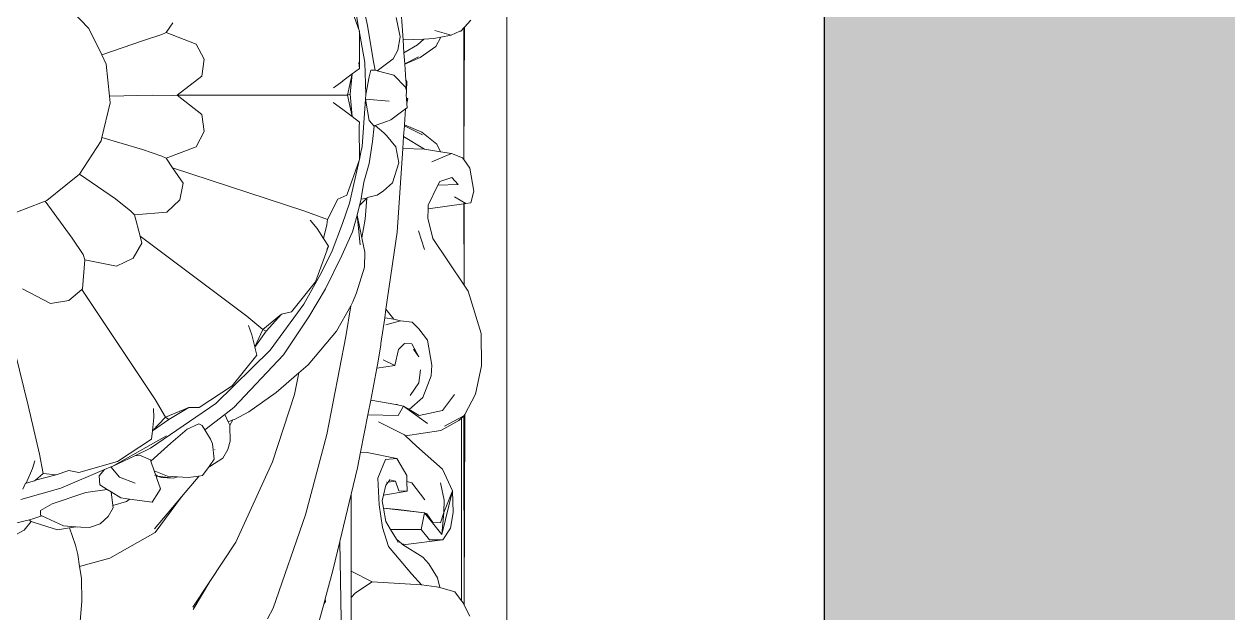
# Model space of a CAD drawing. Header units: millimetres. Extents: x 75500 to 345360, y -224327 to 19532.
# Drawn here: x 91971.7 to 92211.5, y -24351.8 to -24234.6 of the extents above; entities that cross this region are included whole.
import ezdxf

# ---------------------------------------------------------------- set-up
doc = ezdxf.new("R2010")
doc.units = ezdxf.units.MM
doc.header["$LTSCALE"] = 0.01
doc.layers.add('A-WALL', color=7, linetype='Continuous', lineweight=30)
doc.layers.add('hatch', color=251, linetype='Continuous', lineweight=0)

# ---------------------------------------------------------------- blocks, each defined once
blk = doc.blocks.new('GANESH')
at = {"layer": 'hatch'}
for p, q in [((967172.57, -140963.9), (966931.47, -140963.9)), ((967061.33, -140966.92), (967059.24, -140967.28)), ((967061.33, -140966.92), (967062.39, -140967.18)), ((967074.29, -140966.25), (967070.44, -140967.42)), ((967077.21, -140966.22), (967074.29, -140966.25)), ((967079.81, -140966.76), (967077.21, -140966.22)), ((967081.65, -140967.75), (967079.81, -140966.76)), ((967045.76, -140967.18), (967046.41, -140967.77)), ((967058.46, -140967.82), (967046.41, -140967.77)), ((967046.41, -140967.77), (967046.47, -140967.83)), ((967058.46, -140967.82), (967046.47, -140967.83)), ((967046.47, -140967.83), (967046.77, -140968.11)), ((967046.77, -140968.11), (967046.76, -140968.18)), ((967047.15, -140968.99), (967046.76, -140968.18)), ((967057.89, -140968.96), (967058.29, -140967.94)), ((967058.29, -140967.94), (967058.46, -140967.82)), ((967059.24, -140967.28), (967058.46, -140967.82)), ((967062.44, -140967.64), (967061.83, -140968.67)), ((967062.39, -140967.18), (967062.44, -140967.64)), ((967062.44, -140967.64), (967062.46, -140967.79)), ((967069.87, -140967.8), (967062.46, -140967.79)), ((967062.46, -140967.79), (967062.47, -140967.82)), ((967069.87, -140967.8), (967062.47, -140967.82)), ((967062.47, -140967.82), (967062.93, -140971.07)), ((967069.87, -140967.8), (967065.63, -140970.65)), ((967070.44, -140967.42), (967069.87, -140967.8)), ((967098.99, -140967.79), (967081.65, -140967.75)), ((967081.77, -140967.82), (967081.65, -140967.75)), ((967098.99, -140967.79), (967081.77, -140967.82)), ((967081.77, -140967.82), (967082.72, -140969.58)), ((967081.97, -140968.03), (967081.77, -140967.82)), ((967098.6, -140968.04), (967081.97, -140968.03)), ((967082.2, -140968.28), (967081.97, -140968.03)), ((967097.78, -140968.65), (967098.6, -140968.04)), ((967098.6, -140968.04), (967098.79, -140967.89)), ((967098.99, -140967.79), (967098.79, -140967.89)), ((967100, -140967.28), (967098.99, -140967.79)), ((967047.15, -140968.99), (967046.71, -140970.46)), ((967047.33, -140969.93), (967047.15, -140968.99)), ((967057.89, -140968.96), (967057.74, -140969.94)), ((967058.66, -140970.73), (967057.89, -140968.96)), ((967060.71, -140968.33), (967060.1, -140968.91)), ((967060.1, -140968.91), (967060.44, -140970.01)), ((967060.79, -140970.18), (967060.71, -140968.33)), ((967081.28, -140969.77), (967079.83, -140968.67)), ((967082.2, -140968.28), (967083.09, -140969.91)), ((967086.63, -140969.77), (967088.58, -140968.87)), ((967088.58, -140968.87), (967090.57, -140968.79)), ((967090.55, -140969.64), (967088.58, -140968.87)), ((967092.57, -140969.83), (967088.58, -140968.87)), ((967090.57, -140968.79), (967091.97, -140969.03)), ((967091.97, -140969.03), (967093.04, -140969.74)), ((967097.78, -140968.65), (967097.39, -140970.02)), ((967047.33, -140969.93), (967048.18, -140970.38)), ((967047.45, -140970.57), (967047.33, -140969.93)), ((967048.18, -140970.38), (967049.18, -140971.81)), ((967055.96, -140971.66), (967057.05, -140970.29)), ((967057.74, -140969.94), (967057.05, -140970.29)), ((967057.74, -140969.94), (967057.52, -140971.4)), ((967060.44, -140970.01), (967060.79, -140970.18)), ((967060.79, -140970.18), (967062.59, -140971.06)), ((967081.74, -140971.9), (967081.28, -140969.77)), ((967083.59, -140973.13), (967083.09, -140969.91)), ((967084.52, -140972.14), (967086.63, -140969.77)), ((967089.44, -140969.63), (967087.87, -140969.94)), ((967090.55, -140969.64), (967089.44, -140969.63)), ((967091.5, -140969.95), (967090.55, -140969.64)), ((967092.57, -140969.83), (967090.55, -140969.64)), ((967092.57, -140969.83), (967090.6, -140971.42)), ((967091.46, -140970.65), (967091.5, -140969.95)), ((967093.48, -140973.11), (967093.04, -140969.74)), ((967093.04, -140969.74), (967093.05, -140970.94)), ((967095.22, -140971.02), (967096.49, -140970.22)), ((967096.49, -140970.22), (967097.39, -140970.02)), ((967097.31, -140970.3), (967097.14, -140971.69)), ((967097.39, -140970.02), (967097.31, -140970.3)), ((967047.5, -140971.46), (967047.45, -140970.57)), ((967047.57, -140973.36), (967047.5, -140971.46)), ((967048.03, -140972.04), (967047.5, -140971.46)), ((967056.36, -140973.31), (967057.52, -140971.4)), ((967057.52, -140971.4), (967057.46, -140973.38)), ((967062.59, -140971.06), (967062.93, -140971.07)), ((967062.93, -140971.07), (967063.77, -140971.11)), ((967063.77, -140971.11), (967065.63, -140970.65)), ((967066.64, -140971.42), (967064.95, -140971.96)), ((967073.86, -140971.92), (967074.87, -140971.12)), ((967077.15, -140970.75), (967074.87, -140971.12)), ((967078.14, -140970.8), (967077.15, -140970.75)), ((967080.1, -140971.56), (967078.14, -140970.8)), ((967080.88, -140973.32), (967082.46, -140971.13)), ((967087.87, -140972.57), (967089.42, -140971.37)), ((967090.18, -140975.14), (967090.6, -140971.42)), ((967090.6, -140971.42), (967090.29, -140973.79)), ((967090.6, -140971.42), (967090.68, -140971.19)), ((967092.12, -140971.72), (967090.6, -140971.42)), ((967090.68, -140971.19), (967091.46, -140970.65)), ((967093.05, -140970.94), (967092.12, -140971.72)), ((967095.22, -140971.02), (967094.62, -140971.57)), ((967048.74, -140973.28), (967048.03, -140972.04)), ((967049.74, -140973.21), (967049.1, -140971.95)), ((967049.18, -140971.81), (967049.78, -140973.21)), ((967055.3, -140973.23), (967055.96, -140971.66)), ((967056.19, -140971.58), (967055.4, -140973.24)), ((967073.11, -140973.58), (967073.25, -140972.52)), ((967073.25, -140972.52), (967073.86, -140971.92)), ((967075.21, -140972.56), (967075.18, -140973.22)), ((967076.39, -140971.91), (967075.21, -140972.56)), ((967076.39, -140971.91), (967075.69, -140972.42)), ((967078.77, -140971.93), (967077.59, -140971.76)), ((967079.93, -140972.71), (967078.77, -140971.93)), ((967080.1, -140971.56), (967081.2, -140972.8)), ((967081.2, -140972.8), (967081.74, -140971.9)), ((967083.59, -140973.13), (967084.52, -140972.14)), ((967087.74, -140973), (967087.87, -140972.57)), ((967092.12, -140971.72), (967092.11, -140974.51)), ((967093.47, -140973.4), (967094.62, -140971.57)), ((967096.16, -140972.57), (967094.81, -140973.7)), ((967097.14, -140971.69), (967096.16, -140972.57)), ((967097.14, -140971.69), (967096.88, -140976.18)), ((967047.57, -140973.36), (967040.19, -140973.89)), ((967045.53, -140973.99), (967047.28, -140973.62)), ((967047.28, -140973.62), (967048.49, -140973.82)), ((967048.74, -140973.28), (967047.57, -140973.36)), ((967049.74, -140973.21), (967048.74, -140973.28)), ((967049.78, -140973.21), (967049.74, -140973.21)), ((967051.22, -140973.11), (967049.78, -140973.21)), ((967050.77, -140974.2), (967051.88, -140973.15)), ((967051.22, -140973.11), (967051.34, -140973.01)), ((967051.48, -140973.09), (967051.22, -140973.11)), ((967051.34, -140973.01), (967051.48, -140973.09)), ((967052.21, -140973.04), (967051.34, -140973.01)), ((967052.09, -140973.09), (967051.48, -140973.09)), ((967052.09, -140973.09), (967051.88, -140973.15)), ((967052.21, -140973.04), (967052.09, -140973.09)), ((967052.28, -140973.03), (967052.21, -140973.04)), ((967052.62, -140973.06), (967052.28, -140973.03)), ((967052.87, -140973.04), (967052.62, -140973.06)), ((967052.87, -140973.04), (967052.9, -140972.91)), ((967052.91, -140973.04), (967052.87, -140973.04)), ((967052.91, -140973.04), (967052.9, -140972.91)), ((967052.94, -140973.04), (967052.9, -140972.91)), ((967052.9, -140972.91), (967053.35, -140973.01)), ((967052.94, -140973.04), (967052.91, -140973.04)), ((967053.35, -140973.01), (967052.94, -140973.04)), ((967053.74, -140972.99), (967053.35, -140973.01)), ((967053.74, -140972.99), (967053.85, -140973.14)), ((967055.3, -140973.23), (967053.85, -140973.14)), ((967053.85, -140973.14), (967054.83, -140974.47)), ((967055.4, -140973.24), (967055.3, -140973.23)), ((967056.36, -140973.31), (967055.4, -140973.24)), ((967057.46, -140973.38), (967056.36, -140973.31)), ((967065.05, -140973.89), (967057.46, -140973.38)), ((967072.98, -140974.2), (967073.11, -140973.58)), ((967073.49, -140974.92), (967073.11, -140973.58)), ((967075.18, -140973.22), (967075.73, -140973.78)), ((967080.75, -140974.02), (967080.88, -140973.32)), ((967080.88, -140973.32), (967081.2, -140972.8)), ((967081.73, -140973.8), (967080.88, -140973.32)), ((967083.5, -140973.22), (967082.32, -140975.59)), ((967083.5, -140973.22), (967083.59, -140973.13)), ((967085.66, -140973.93), (967087.2, -140973.02)), ((967087.2, -140973.02), (967087.74, -140973)), ((967087.74, -140973), (967088.61, -140972.97)), ((967088.61, -140972.97), (967088.58, -140973.74)), ((967088.61, -140972.97), (967088.98, -140975.14)), ((967093, -140973.97), (967093.4, -140973.48)), ((967093.48, -140973.11), (967093.4, -140973.48)), ((967093.4, -140973.48), (967093.47, -140973.4)), ((967049.28, -140974.25), (967048.49, -140973.82)), ((967049.28, -140974.25), (967050.38, -140975.71)), ((967050.77, -140974.2), (967050.38, -140975.71)), ((967053.13, -140974.63), (967052.96, -140976.79)), ((967054.97, -140974.76), (967054.83, -140974.47)), ((967055.37, -140975.9), (967054.97, -140974.76)), ((967056.28, -140974.88), (967057.29, -140974.01)), ((967057.29, -140974.01), (967058.76, -140973.75)), ((967058.76, -140973.75), (967060.56, -140974.32)), ((967060.56, -140974.32), (967061.29, -140975.14)), ((967065.05, -140973.89), (967072.06, -140974.92)), ((967072.06, -140974.92), (967072.98, -140974.2)), ((967072.84, -140975.03), (967072.98, -140974.2)), ((967077.19, -140974.1), (967075.73, -140973.78)), ((967077.19, -140974.1), (967076.67, -140975.17)), ((967077.42, -140975.73), (967077.19, -140974.1)), ((967080.33, -140976.3), (967080.75, -140974.02)), ((967080.75, -140974.02), (967080.72, -140973.85)), ((967081.66, -140976.56), (967081.73, -140973.8)), ((967085.1, -140976.61), (967085.66, -140973.93)), ((967085.73, -140974.97), (967085.66, -140973.93)), ((967087.7, -140974.04), (967087.58, -140974.56)), ((967087.58, -140974.56), (967087.79, -140974.72)), ((967088.58, -140973.74), (967087.7, -140974.04)), ((967087.79, -140974.72), (967087.7, -140974.04)), ((967087.79, -140974.72), (967088.06, -140974.92)), ((967090.18, -140975.14), (967090.29, -140973.79)), ((967091.38, -140974.94), (967092.11, -140974.51)), ((967093.65, -140974.68), (967091.91, -140975.24)), ((967092.11, -140974.51), (967093, -140973.97)), ((967093, -140973.97), (967093.29, -140973.8)), ((967094.81, -140973.7), (967093.65, -140974.68)), ((967050.38, -140975.71), (967050.33, -140975.9)), ((967055.37, -140975.9), (967056.01, -140975.11)), ((967056.28, -140974.88), (967056.01, -140975.11)), ((967061.7, -140975.72), (967061.29, -140975.14)), ((967061.92, -140976.62), (967061.7, -140975.72)), ((967072.06, -140974.92), (967072.84, -140975.03)), ((967072.84, -140975.03), (967075.18, -140975.38)), ((967075.3, -140975.39), (967075.18, -140975.38)), ((967075.3, -140975.39), (967076.98, -140975.64)), ((967076.98, -140975.64), (967077.42, -140975.73)), ((967077.42, -140975.73), (967080.33, -140976.3)), ((967087.43, -140975.65), (967085.73, -140974.97)), ((967089.87, -140975.54), (967087.43, -140975.65)), ((967087.81, -140974.87), (967087.8, -140974.84)), ((967088.06, -140974.92), (967088.98, -140975.14)), ((967088.98, -140975.14), (967089.49, -140975.26)), ((967089.49, -140975.26), (967090.18, -140975.14)), ((967091.91, -140975.24), (967089.87, -140975.54)), ((967090.18, -140975.14), (967091.38, -140974.94)), ((967046.25, -140976.58), (967044.49, -140976.99)), ((967049.55, -140976.05), (967046.25, -140976.58)), ((967046.91, -140977.33), (967049.62, -140976.85)), ((967050.33, -140975.9), (967049.55, -140976.05)), ((967049.62, -140976.85), (967052.53, -140976.76)), ((967050.31, -140976.3), (967050.33, -140975.9)), ((967050.93, -140976.45), (967050.31, -140976.3)), ((967052.53, -140976.76), (967050.93, -140976.45)), ((967052.53, -140976.76), (967052.96, -140976.79)), ((967054.91, -140976.45), (967052.96, -140976.79)), ((967057.27, -140977.09), (967052.96, -140976.79)), ((967055.41, -140976), (967054.91, -140976.45)), ((967055.41, -140976), (967055.37, -140975.9)), ((967056.81, -140976.15), (967055.41, -140976)), ((967058.82, -140976.44), (967056.81, -140976.15)), ((967060.52, -140976.93), (967058.82, -140976.44)), ((967062.01, -140977.16), (967060.52, -140976.93)), ((967061.92, -140976.62), (967061.97, -140976.67)), ((967063.89, -140976.82), (967061.97, -140976.67)), ((967061.97, -140976.67), (967062.63, -140977.32)), ((967062.05, -140977.17), (967061.97, -140976.67)), ((967063.89, -140976.82), (967065.57, -140977.1)), ((967065.57, -140977.1), (967066.88, -140976.84)), ((967066.88, -140976.84), (967068.23, -140976.86)), ((967068.23, -140976.86), (967070.59, -140977.61)), ((967080.33, -140976.3), (967081.66, -140976.56)), ((967081.66, -140976.56), (967085.08, -140977.23)), ((967085.1, -140976.61), (967085.08, -140977.23)), ((967096.88, -140976.18), (967095.91, -140978.08)), ((967097.87, -140977.68), (967096.88, -140976.18)), ((967046.62, -140977.38), (967043.53, -140978.49)), ((967044.33, -140977.79), (967046.62, -140977.38)), ((967046.76, -140977.33), (967046.62, -140977.38)), ((967046.76, -140977.33), (967046.91, -140977.33)), ((967046.76, -140977.36), (967046.91, -140977.33)), ((967046.91, -140977.33), (967050.18, -140977.32)), ((967050.18, -140977.32), (967049.64, -140977.37)), ((967050.18, -140977.32), (967050.67, -140977.98)), ((967052.59, -140978.42), (967050.67, -140977.98)), ((967052.51, -140978.18), (967050.67, -140977.98)), ((967050.67, -140977.98), (967051.3, -140978.83)), ((967054.55, -140977.98), (967052.51, -140978.18)), ((967054.55, -140977.98), (967052.59, -140978.42)), ((967053.9, -140978.85), (967054.55, -140977.98)), ((967054.55, -140977.98), (967055.04, -140977.32)), ((967055.44, -140977.35), (967055.04, -140977.32)), ((967055.44, -140977.35), (967058.46, -140977.33)), ((967057.77, -140977.19), (967057.27, -140977.09)), ((967057.77, -140977.19), (967058.46, -140977.33)), ((967058.46, -140977.33), (967058.53, -140977.36)), ((967058.53, -140977.36), (967062.41, -140978.22)), ((967058.53, -140977.36), (967061.69, -140978.49)), ((967062.01, -140977.16), (967062.05, -140977.17)), ((967062.05, -140977.17), (967062.63, -140977.32)), ((967063.5, -140977.55), (967062.63, -140977.32)), ((967063.5, -140977.55), (967065.57, -140977.1)), ((967066.21, -140977.26), (967063.5, -140977.55)), ((967063.5, -140977.55), (967065.02, -140977.95)), ((967067.18, -140978.94), (967065.02, -140977.95)), ((967071.41, -140977.92), (967070.59, -140977.61)), ((967071.41, -140977.92), (967071.76, -140978.12)), ((967085.08, -140977.23), (967086.5, -140977.51)), ((967086.5, -140977.51), (967088.88, -140978.08)), ((967098.29, -140978.08), (967097.87, -140977.68)), ((967051.3, -140978.83), (967051.32, -140978.85)), ((967051.94, -140979.69), (967051.32, -140978.85)), ((967052.59, -140978.42), (967052.51, -140978.18)), ((967052.59, -140978.42), (967052.61, -140980.28)), ((967053.9, -140978.85), (967053.26, -140979.71)), ((967062.06, -140979.29), (967061.69, -140978.49)), ((967064.26, -140978.87), (967062.41, -140978.22)), ((967064.26, -140978.87), (967066.75, -140979.81)), ((967067.18, -140978.94), (967070.22, -140980.41)), ((967071.76, -140978.12), (967074.56, -140978.58)), ((967071.76, -140978.12), (967074.05, -140979.41)), ((967083.45, -140980.29), (967074.56, -140978.58)), ((967095.91, -140978.08), (967088.88, -140978.08)), ((967088.88, -140978.08), (967093.19, -140979.11)), ((967093.19, -140979.11), (967102.14, -140978.96)), ((967093.19, -140979.11), (967095.82, -140979.74)), ((967098.29, -140978.08), (967095.91, -140978.08)), ((967115.55, -140978.08), (967098.29, -140978.08)), ((967063.9, -140980.23), (967062.06, -140979.29)), ((967063.14, -140982.31), (967063.9, -140980.23)), ((967064.39, -140980.31), (967063.9, -140980.23)), ((967066.32, -140980.13), (967065.63, -140980.6)), ((967066.32, -140980.13), (967069.58, -140981.32)), ((967066.32, -140980.13), (967066.62, -140980.29)), ((967068.73, -140980.79), (967066.75, -140979.81)), ((967074.05, -140979.41), (967077.13, -140982)), ((967098.42, -140980.44), (967095.82, -140979.74)), ((967052.61, -140993.91), (967052.61, -140980.28)), ((967064.74, -140981.19), (967063.97, -140981.81)), ((967064.39, -140980.31), (967065.63, -140980.6)), ((967065.63, -140980.6), (967064.74, -140981.19)), ((967068.73, -140980.79), (967071.62, -140982.38)), ((967069.58, -140981.32), (967072.32, -140983.5)), ((967072.77, -140981.94), (967070.22, -140980.41)), ((967083.45, -140980.29), (967090.76, -140982.24)), ((967098.42, -140980.44), (967098.65, -140980.42)), ((967098.89, -140980.56), (967098.42, -140980.44)), ((967098.89, -140980.56), (967098.65, -140980.42)), ((967100.86, -140981.11), (967098.89, -140980.56)), ((967059.2, -140994.33), (967063.14, -140982.31)), ((967071.62, -140982.38), (967075.78, -140985.46)), ((967072.77, -140981.94), (967076.21, -140984.23)), ((967077.13, -140982), (967077.86, -140982.83)), ((967099.26, -140985.19), (967090.76, -140982.24)), ((967072.51, -140984.42), (967072.32, -140983.5)), ((967079.82, -140983.23), (967077.86, -140982.83)), ((967077.86, -140982.83), (967079.65, -140984.92)), ((967079.82, -140983.23), (967085.95, -140985.23)), ((967073.92, -140986.11), (967072.51, -140984.42)), ((967074.05, -140985.83), (967072.51, -140984.42)), ((967081, -140988.75), (967076.21, -140984.23)), ((967080.65, -140990.4), (967075.78, -140985.46)), ((967081.41, -140987.39), (967079.65, -140984.92)), ((967093.26, -140988.59), (967085.95, -140985.23)), ((967100.22, -140985.71), (967099.26, -140985.19)), ((967072.71, -140987.59), (967073.92, -140986.11)), ((967074.05, -140985.83), (967073.92, -140986.11)), ((967075.48, -140986.86), (967073.92, -140986.11)), ((967074.05, -140985.83), (967075.52, -140986.85)), ((967076.26, -140986.67), (967075.52, -140986.85)), ((967076.26, -140986.67), (967079.04, -140988.91)), ((967072.71, -140987.59), (967065.43, -140997.29)), ((967074.4, -140987.12), (967073.56, -140987.44)), ((967075.48, -140986.86), (967074.4, -140987.12)), ((967075.52, -140986.85), (967075.48, -140986.86)), ((967082.09, -140988.71), (967081.41, -140987.39)), ((967079.04, -140988.91), (967081.01, -140991.92)), ((967081, -140988.75), (967081.64, -140989.57)), ((967082.09, -140988.71), (967082.14, -140988.84)), ((967082.14, -140988.84), (967082.63, -140989.13)), ((967082.14, -140988.84), (967082.32, -140989.27)), ((967096.85, -140990.96), (967093.26, -140988.59)), ((967081.64, -140989.57), (967082.32, -140989.27)), ((967081.64, -140989.57), (967083.05, -140991.39)), ((967082.32, -140989.27), (967082.63, -140989.13)), ((967082.63, -140989.13), (967082.69, -140989.11)), ((967084.07, -140989.08), (967082.69, -140989.11)), ((967084.82, -140989.3), (967084.07, -140989.08)), ((967084.82, -140989.3), (967085.62, -140989.75)), ((967086.37, -140990.95), (967085.62, -140989.75)), ((967084.72, -140996.34), (967080.65, -140990.4)), ((967083.89, -140990.89), (967083.05, -140991.39)), ((967083.89, -140990.89), (967084.31, -140990.69)), ((967085.71, -140990.54), (967084.31, -140990.69)), ((967084.84, -140990.49), (967084.86, -140990.5)), ((967086.38, -140991.02), (967085.71, -140990.54)), ((967086.37, -140990.95), (967086.38, -140991.02)), ((967087.18, -140991.6), (967086.38, -140991.02)), ((967099.38, -140992.47), (967096.85, -140990.96)), ((967099.18, -140992.5), (967096.85, -140990.96)), ((967046.9, -140994.91), (967047.95, -140992.19)), ((967047.95, -140992.19), (967049.33, -140991.46)), ((967049.33, -140991.46), (967050.88, -140991.68)), ((967052.61, -140993.91), (967050.88, -140991.68)), ((967052.61, -140993.91), (967054.36, -140991.68)), ((967054.36, -140991.68), (967055.89, -140991.46)), ((967057.29, -140992.19), (967055.89, -140991.46)), ((967058.33, -140994.91), (967057.29, -140992.19)), ((967081.01, -140992.85), (967081.01, -140991.92)), ((967082.64, -140991.63), (967082.49, -140991.94)), ((967082.99, -140993.02), (967082.49, -140991.94)), ((967083.05, -140991.39), (967082.64, -140991.63)), ((967087.24, -140991.95), (967087.18, -140991.6)), ((967087.24, -140991.95), (967087.33, -140992.01)), ((967087.38, -140992.92), (967087.24, -140991.95)), ((967089.12, -140993.52), (967087.33, -140992.01)), ((967059.2, -140994.33), (967060.61, -140993.37)), ((967060.61, -140993.37), (967062.12, -140993.69)), ((967081.89, -140994.98), (967081.01, -140992.85)), ((967082.11, -140994.67), (967081.01, -140992.85)), ((967084.26, -140994.51), (967082.99, -140993.02)), ((967087.38, -140992.92), (967087.31, -140993.9)), ((967046.9, -140994.91), (967046.02, -140994.31)), ((967052.62, -140994.35), (967052.59, -140996.2)), ((967052.62, -140994.35), (967052.61, -140993.91)), ((967058.33, -140994.91), (967059.2, -140994.33)), ((967063.23, -140994.86), (967062.12, -140993.69)), ((967087.31, -140993.9), (967087.25, -140994.79)), ((967087.43, -140994.25), (967087.26, -140995.71)), ((967087.31, -140993.9), (967087.43, -140994.25)), ((967087.38, -140995.34), (967087.43, -140994.25)), ((967092.38, -140995.91), (967089.12, -140993.52)), ((967092.05, -140995.98), (967089.12, -140993.52)), ((967046.9, -140994.91), (967047.07, -140995.32)), ((967047.07, -140995.32), (967047.65, -140997.06)), ((967057.55, -140997.06), (967058.16, -140995.3)), ((967058.16, -140995.3), (967058.33, -140994.91)), ((967063.48, -140997.8), (967063.23, -140994.86)), ((967081.89, -140994.98), (967080.27, -140995.92)), ((967082.11, -140994.67), (967081.89, -140994.98)), ((967081.89, -140994.98), (967083.14, -140996.17)), ((967082.11, -140994.67), (967083.14, -140996.17)), ((967086.38, -140999.85), (967083.58, -140994.89)), ((967085.88, -140996.32), (967084.26, -140994.51)), ((967086.76, -140996.01), (967087.25, -140994.79)), ((967087.26, -140995.71), (967087.38, -140995.34)), ((967087.47, -140995.76), (967088.42, -140995.43)), ((967088.42, -140995.43), (967088.7, -140995.61)), ((967052.69, -141000.09), (967052.59, -140996.2)), ((967080.27, -140995.92), (967070.27, -141002.61)), ((967081.91, -140996.04), (967081.09, -140996.07)), ((967081.91, -140996.04), (967083.14, -140996.17)), ((967083.14, -140996.17), (967083.88, -140996.25)), ((967083.88, -140996.25), (967085.93, -140999.35)), ((967084.72, -140996.34), (967085.39, -140997.76)), ((967085.77, -140996.35), (967085.34, -140997.35)), ((967085.77, -140996.35), (967085.88, -140996.32)), ((967085.88, -140996.32), (967086.76, -140996.01)), ((967086.76, -140996.01), (967087.11, -140995.89)), ((967087.26, -140995.71), (967087.11, -140995.89)), ((967087.11, -140995.89), (967087.25, -140995.84)), ((967087.16, -140995.93), (967087.12, -140995.96)), ((967087.25, -140995.84), (967087.26, -140995.71)), ((967087.36, -140995.8), (967087.25, -140995.84)), ((967087.43, -140995.76), (967087.36, -140995.8)), ((967087.43, -140995.76), (967087.47, -140995.76)), ((967089.63, -140996.2), (967088.7, -140995.61)), ((967089.63, -140996.2), (967089.34, -140998.27)), ((967094.71, -141000.06), (967092.38, -140995.91)), ((967048.94, -141000.79), (967047.65, -140997.06)), ((967056.46, -141000.78), (967057.55, -140997.06)), ((967063.48, -140997.8), (967065.43, -140997.29)), ((967065.43, -140997.29), (967066.07, -140997.12)), ((967067.42, -140997.93), (967066.07, -140997.12)), ((967085.34, -140997.35), (967085.39, -140997.76)), ((967085.39, -140997.76), (967086.38, -140999.85)), ((967087.33, -140999.18), (967087.9, -140997.75)), ((967063.14, -140998.14), (967062.02, -140999.54)), ((967063.48, -140997.8), (967063.14, -140998.14)), ((967068.16, -140999.43), (967067.42, -140997.93)), ((967089.34, -140998.27), (967089.23, -140999.05)), ((967089.38, -140998.28), (967089.34, -140998.27)), ((967089.56, -140998.54), (967089.38, -140998.28)), ((967089.56, -140998.54), (967089.93, -140999.78)), ((967059.77, -141002.81), (967062.02, -140999.54)), ((967067.58, -141002.31), (967068.16, -140999.43)), ((967085.93, -140999.35), (967086.93, -141002.88)), ((967086.39, -140999.96), (967086.38, -140999.85)), ((967087.33, -140999.18), (967086.39, -140999.96)), ((967086.66, -141000.52), (967086.39, -140999.96)), ((967088.46, -141000.28), (967088.68, -140999.93)), ((967088.68, -140999.93), (967089.23, -140999.05)), ((967089.93, -140999.78), (967088.68, -140999.93)), ((967090.13, -140999.75), (967089.93, -140999.78)), ((967090.91, -141000.19), (967090.13, -140999.75)), ((967046.54, -141001.95), (967048.94, -141000.79)), ((967048.94, -141000.79), (967049.77, -141000.39)), ((967049.77, -141000.39), (967052.69, -141000.09)), ((967052.69, -141000.09), (967053.3, -141000.02)), ((967053.3, -141000.02), (967056.46, -141000.78)), ((967056.46, -141000.78), (967056.75, -141000.85)), ((967056.75, -141000.85), (967059.77, -141002.81)), ((967087.21, -141001.03), (967086.66, -141000.52)), ((967088.34, -141004.51), (967086.66, -141000.52)), ((967088.04, -141000.95), (967087.21, -141001.03)), ((967088.04, -141000.95), (967088.46, -141000.28)), ((967088.46, -141000.28), (967088.75, -141002.22)), ((967090.91, -141000.19), (967091.6, -141000.93)), ((967091.91, -141001.89), (967091.6, -141000.93)), ((967095.47, -141002.8), (967094.71, -141000.06)), ((967044.09, -141004.33), (967046.54, -141001.95)), ((967091.91, -141001.89), (967091.89, -141002.69)), ((967060.77, -141004.04), (967059.77, -141002.81)), ((967067.08, -141002.47), (967065.61, -141003.48)), ((967067.58, -141002.31), (967067.08, -141002.47)), ((967067.58, -141002.31), (967070.22, -141002.55)), ((967070.27, -141002.61), (967070.22, -141002.55)), ((967071.27, -141003.78), (967070.27, -141002.61)), ((967086.74, -141003.78), (967086.93, -141002.88)), ((967089.77, -141005.31), (967088.75, -141002.22)), ((967091.77, -141004.26), (967091.86, -141003.13)), ((967091.86, -141003.13), (967091.89, -141002.69)), ((967091.86, -141003.13), (967091.96, -141003.73)), ((967091.96, -141003.73), (967093.52, -141003.18)), ((967094.39, -141002.97), (967093.52, -141003.18)), ((967095.47, -141002.8), (967094.39, -141002.97)), ((967096.54, -141002.64), (967095.47, -141002.8)), ((967098.65, -141002.59), (967096.54, -141002.64)), ((967101.91, -141002.86), (967098.65, -141002.59)), ((967062.17, -141005.77), (967060.77, -141004.04)), ((967065.61, -141003.48), (967062.23, -141005.92)), ((967071.55, -141005.45), (967071.27, -141003.78)), ((967087.13, -141004.94), (967086.74, -141003.78)), ((967090.85, -141006.23), (967091.77, -141004.26)), ((967091.96, -141003.73), (967092.13, -141004.81)), ((967071.55, -141005.45), (967070.2, -141008)), ((967087.13, -141004.94), (967087, -141006.11)), ((967087.13, -141004.94), (967087.61, -141006.8)), ((967089.37, -141008.16), (967088.34, -141004.51)), ((967090.37, -141006.37), (967089.77, -141005.31)), ((967092.13, -141004.81), (967091.68, -141006.28)), ((967062.23, -141005.92), (967062.17, -141005.77)), ((967063.58, -141009.4), (967062.23, -141005.92)), ((967085.26, -141006.44), (967080.83, -141007.47)), ((967087, -141006.11), (967085.26, -141006.44)), ((967087.61, -141006.8), (967087, -141006.11)), ((967090.79, -141006.35), (967090.37, -141006.37)), ((967090.79, -141006.35), (967090.85, -141006.23)), ((967090.85, -141006.23), (967091.11, -141006.98)), ((967091.37, -141007.21), (967091.68, -141006.28)), ((967080.83, -141007.47), (967072.78, -141009.45)), ((967086.56, -141007.08), (967085.85, -141006.86)), ((967087.88, -141007.67), (967086.56, -141007.08)), ((967087.67, -141006.9), (967087.61, -141006.8)), ((967087.67, -141006.9), (967087.88, -141007.67)), ((967091.22, -141007.37), (967091.11, -141006.98)), ((967091.33, -141007.3), (967091.22, -141007.37)), ((967091.54, -141008.63), (967091.22, -141007.37)), ((967091.33, -141007.3), (967091.37, -141007.21)), ((967091.37, -141007.21), (967092.18, -141007.83)), ((967087.88, -141007.67), (967087.89, -141007.71)), ((967088.44, -141007.97), (967087.89, -141007.71)), ((967092.18, -141007.83), (967093.72, -141010.76))]:
    blk.add_line(p, q, dxfattribs=at)

msp = doc.modelspace()

# ---------------------------------------------------------------- hatches: boundary and pattern name
at = {"layer": 'hatch', "transparency": 33554559}
h = msp.add_hatch(color=256, dxfattribs=at)
h.dxf.hatch_style = 1
h.paths.add_polyline_path([(92431.63, -20198.87), (92431.63, -16926.95), (95449.58, -16926.95), (95449.58, -18687.78), (99178.64, -18687.78), (99178.64, -19987.23), (99271.76, -19987.23), (99280.22, -19987.23), (99280.22, -20076.12), (99280.22, -20088.82), (99280.22, -20148.08), (99178.64, -20148.08), (99178.64, -21231.66), (99178.64, -22188.26), (101908.76, -22188.26), (101908.76, -21100.45), (102069.6, -21100.45), (102069.6, -22188.26), (103068.53, -22188.26), (103068.53, -21616.84), (103068.53, -21468.7), (103068.53, -20148.08), (102069.6, -20148.08), (102069.6, -20249.66), (101908.76, -20249.66), (101908.76, -20148.08), (100131, -20148.08), (100131, -20088.82), (100131, -20076.12), (100131, -19987.23), (100139.47, -19987.23), (100228.36, -19987.23), (100228.36, -18687.78), (103229.38, -18687.78), (103229.38, -22349.11), (101138.4, -22349.11), (101138.4, -22438), (101138.4, -22446.46), (101049.51, -22446.46), (101041.05, -22446.46), (100981.79, -22446.46), (100981.79, -22349.11), (98928.9, -22349.11), (98920.44, -22349.11), (98920.44, -22255.99), (98920.44, -22247.52), (98920.44, -22188.26), (99022.02, -22188.26), (99022.02, -18848.62), (97800.86, -18848.62), (97115.7, -18848.62), (97073.37, -18848.62), (96214.12, -18848.62), (96171.8, -18848.62), (95191.39, -18848.62), (95191.39, -18687.78), (95292.97, -18687.78), (95292.97, -17087.8), (95165.99, -17087.8), (94564.94, -17087.8), (93176.6, -17087.8), (93028.45, -17087.8), (92592.48, -17087.8), (92592.48, -18687.78), (92689.83, -18687.78), (92689.83, -18848.62), (92592.48, -18848.62), (92592.48, -19936.44), (93189.29, -19936.44), (93201.99, -19936.44), (93201.99, -20025.33), (93201.99, -20038.03), (93201.99, -20097.28), (92592.48, -20097.28), (92592.48, -20198.87)])
h.paths.add_polyline_path([(101108.77, -18848.62), (102111.93, -18848.62), (102111.93, -19987.23), (101108.77, -19987.23)], flags=16)
h.paths.add_polyline_path([(101227.74, -19278.56), (101227.74, -19543.26), (102081.92, -19543.26), (102081.92, -19278.56)], flags=0)
h.paths.add_polyline_path([(102268.54, -18848.62), (102268.54, -19987.23), (103068.53, -19987.23), (103068.53, -18848.62)], flags=16)
h.paths.add_polyline_path([(102319.21, -19301.68), (102319.21, -19569.15), (103064.57, -19569.15), (103064.57, -19301.68)], flags=0)
h.paths.add_polyline_path([(100389.2, -19987.23), (100389.2, -18848.62), (100952.16, -18848.62), (100952.16, -19987.23)], flags=16)
h.paths.add_polyline_path([(100490.36, -19267.24), (100490.36, -19545.7), (100698.19, -19614.3), (100698.19, -19335.84)], flags=0)
h.paths.add_polyline_path([(81384.16, -22188.26), (82582.02, -22188.26), (82582.02, -22349.11), (81540.77, -22349.11), (81540.77, -25938.48), (81540.77, -26518.37), (81540.77, -26539.53), (82442.34, -26539.53), (83153.45, -26539.53), (83343.92, -26539.53), (84050.79, -26539.53), (86912.13, -26539.53), (86912.13, -26437.94), (86971.39, -26437.94), (86979.85, -26437.94), (87072.97, -26437.94), (87072.97, -26446.41), (87072.97, -26539.53), (87161.86, -26539.53), (87170.32, -26539.53), (87170.32, -26628.42), (87170.32, -26636.88), (87170.32, -26696.14), (83492.06, -26696.14), (83492.06, -27496.13), (83331.22, -27496.13), (83331.22, -26696.14), (81384.16, -26696.14)])
h.paths.add_polyline_path([(89070.83, -25345.89), (89070.83, -25257.01), (89070.83, -25248.54), (89070.83, -25189.28), (89172.42, -25189.28), (89172.42, -23229.52), (89214.74, -23229.52), (89290.93, -23229.52), (89333.26, -23229.52), (89333.26, -23297.24), (89333.26, -23305.71), (89333.26, -23398.83), (89333.26, -23407.29), (89333.26, -25189.28), (90133.25, -25189.28), (90133.25, -23407.29), (90133.25, -23398.83), (90133.25, -23305.71), (90133.25, -23297.24), (90133.25, -23149.1), (92131.11, -23149.1), (92131.11, -22188.26), (92431.63, -22188.26), (92431.63, -22086.68), (92592.48, -22086.68), (92592.48, -22188.26), (94082.4, -22188.26), (94082.4, -22057.05), (94239.02, -22057.05), (94239.02, -22188.26), (97972.3, -22188.26), (97972.3, -22247.52), (97972.3, -22255.99), (97972.3, -22349.11), (97959.6, -22349.11), (92291.95, -22349.11), (92291.95, -25345.89), (91661.27, -25345.89), (91661.27, -25189.28), (92131.11, -25189.28), (92131.11, -23305.71), (90289.86, -23305.71), (90289.86, -25189.28), (90759.7, -25189.28), (90759.7, -25345.89), (89083.53, -25345.89)])
h.paths.add_polyline_path([(99711.96, -23635.86), (100981.79, -23635.86), (100981.79, -23496.18), (101041.05, -23496.18), (101049.51, -23496.18), (101138.4, -23496.18), (101138.4, -23508.88), (101138.4, -23635.86), (103229.38, -23635.86), (103229.38, -30590.27), (102971.18, -30590.27), (102971.18, -30429.43), (103068.53, -30429.43), (103068.53, -30328.63), (103068.53, -30252.44), (103068.53, -29488.96), (103068.53, -29412.77), (103068.53, -28888.71), (102971.18, -28888.71), (102971.18, -28727.86), (103068.53, -28727.86), (103068.53, -23796.71), (99868.57, -23796.71), (99868.57, -26717.31), (99711.96, -26717.31)])
h.paths.add_polyline_path([(88122.69, -26539.53), (88131.16, -26539.53), (92380.84, -26539.53), (92389.3, -26539.53), (92389.3, -26628.42), (92389.3, -26636.88), (92389.3, -26696.14), (92291.95, -26696.14), (92291.95, -30429.43), (93066.54, -30429.43), (93066.54, -30590.27), (91889.84, -30590.27), (91889.84, -30429.43), (92131.11, -30429.43), (92131.11, -28456.97), (92029.52, -28456.97), (92029.52, -28414.64), (92029.52, -28338.45), (92029.52, -28300.35), (92131.11, -28300.35), (92131.11, -26696.14), (91737.46, -26696.14), (91589.32, -26696.14), (88380.89, -26696.14), (88380.89, -28300.35), (89921.61, -28300.35), (89921.61, -28359.61), (89921.61, -28368.08), (89921.61, -28456.97), (89913.15, -28456.97), (88220.05, -28456.97), (88220.05, -26696.14), (88122.69, -26696.14), (88122.69, -26636.88), (88122.69, -26628.42)])
h.paths.add_polyline_path([(93341.67, -26539.53), (93350.14, -26539.53), (96029.47, -26539.53), (96029.47, -28727.86), (96385.02, -28727.86), (96385.02, -28888.71), (96029.47, -28888.71), (96029.47, -30429.43), (96131.06, -30429.43), (96131.06, -30590.27), (95094.03, -30590.27), (95094.03, -30429.43), (95872.86, -30429.43), (95872.86, -26696.14), (95472.86, -26696.14), (94571.28, -26696.14), (93673.94, -26696.14), (93341.67, -26696.14), (93341.67, -26636.88), (93341.67, -26628.42)])
h.paths.add_polyline_path([(86692.02, -22349.11), (86692.02, -22188.26), (89333.26, -22188.26), (89333.26, -22446.46), (89172.42, -22446.46), (89172.42, -22349.11), (87593.6, -22349.11), (87593.6, -22835.87), (87593.6, -22984.02), (87593.6, -24457.02), (87593.6, -25053.83), (87593.6, -25189.28), (88220.05, -25189.28), (88220.05, -25248.54), (88220.05, -25257.01), (88220.05, -25345.89), (88211.58, -25345.89), (87072.97, -25345.89), (87072.97, -25477.11), (87072.97, -25489.81), (86979.85, -25489.81), (86971.39, -25489.81), (86912.13, -25489.81), (86912.13, -25345.89), (86772.45, -25345.89), (86759.75, -25345.89), (86759.75, -25257.01), (86759.75, -25248.54), (86759.75, -25189.28), (87390.43, -25189.28), (87390.43, -25053.83), (87390.43, -24457.02), (87390.43, -22984.02), (87390.43, -22835.87), (87390.43, -22349.11)])
h.paths.add_polyline_path([(98717.27, -28888.71), (98717.27, -28727.86), (99711.96, -28727.86), (99711.96, -27716.23), (99868.57, -27716.23), (99868.57, -28727.86), (101100.3, -28727.86), (101108.77, -28727.86), (101108.77, -28816.75), (101108.77, -28888.71), (100190.26, -28888.71), (100190.26, -28990.29), (100131, -28990.29), (100118.31, -28990.29), (100029.42, -28990.29), (100029.42, -28977.59), (100029.42, -28888.71), (99229.43, -28888.71), (99229.43, -30429.43), (100029.42, -30429.43), (100029.42, -29777.58), (100029.42, -29769.12), (100118.31, -29769.12), (100131, -29769.12), (100190.26, -29769.12), (100190.26, -30429.43), (100291.85, -30429.43), (100291.85, -30590.27), (98971.23, -30590.27), (98971.23, -30429.43), (99068.58, -30429.43), (99068.58, -28888.71)])
h.paths.add_polyline_path([(84613.74, -22349.11), (84613.74, -22188.26), (85913.2, -22188.26), (85913.2, -22349.11), (85811.61, -22349.11), (85811.61, -25189.28), (85913.2, -25189.28), (85913.2, -25248.54), (85913.2, -25257.01), (85913.2, -25345.89), (85900.5, -25345.89), (85650.77, -25345.89), (85650.77, -22349.11)])
h.paths.add_polyline_path([(93472.89, -18848.62), (93472.89, -18687.78), (94239.02, -18687.78), (94239.02, -19449.67), (94239.02, -20228.5), (94082.4, -20228.5), (94082.4, -20097.28), (93980.82, -20097.28), (93980.82, -20025.33), (93980.82, -19936.44), (93989.28, -19936.44), (94082.4, -19936.44), (94082.4, -18848.62)])
h.paths.add_polyline_path([(89333.26, -24402.46), (89333.26, -24487.78), (89333.26, -24356.54)])

# ---------------------------------------------------------------- linework, layer by layer
at = {"layer": 'A-WALL'}
msp.add_line((92131.11, -23305.71), (92131.11, -25189.28), dxfattribs=at)

# ---------------------------------------------------------------- block references
at = {"layer": 'hatch', "xscale": 2.188908227956443, "yscale": 2.188908227956443, "zscale": 2.188908227956443, "rotation": 270}
msp.add_blockref('GANESH', (400624.93, 2092540.63), dxfattribs=at)

doc.saveas('drawing.dxf')
